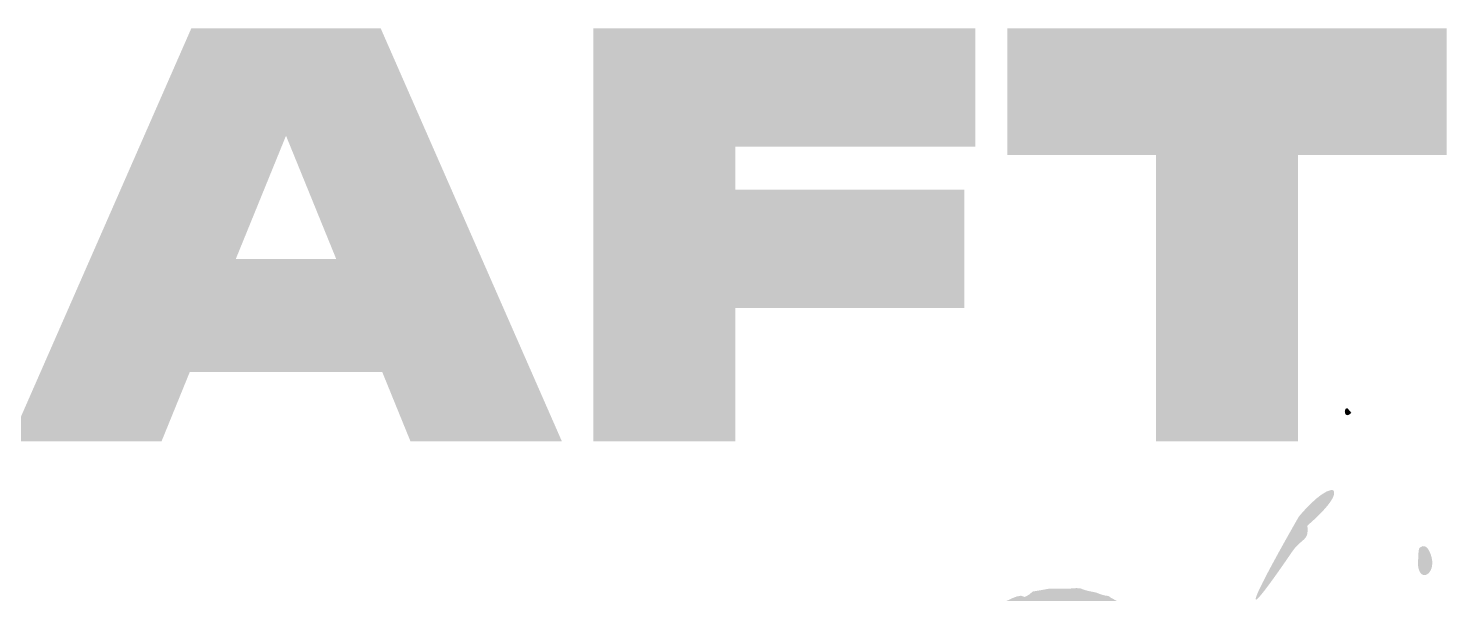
# Model space of a CAD drawing. Header units: millimetres. Extents: x 1296 to 1509, y 27 to 134.
# Drawn here: x 1450 to 1508.6, y 110.2 to 133.5 of the extents above; entities that cross this region are included whole.
import ezdxf

# ---------------------------------------------------------------- set-up
doc = ezdxf.new("R2010")
doc.units = ezdxf.units.MM

msp = doc.modelspace()

# ---------------------------------------------------------------- hatches: boundary and pattern name
at = {"true_color": 0x000000, "transparency": 33554687}
h = msp.add_hatch(color=18, dxfattribs=at)
h.paths.add_polyline_path([(1456.657, 119.341), (1455.489, 116.473), (1449.23, 116.473), (1456.718, 133.543), (1464.548, 133.543), (1472.036, 116.473), (1465.777, 116.473), (1464.609, 119.341)], flags=0)
h.paths.add_polyline_path([(1462.709, 124.007), (1460.633, 129.104), (1458.557, 124.007)], flags=0)
for points in [[(1479.205, 121.981), (1479.205, 116.473), (1473.333, 116.473), (1473.333, 133.543), (1489.129, 133.543), (1489.129, 128.65), (1479.205, 128.65), (1479.205, 126.874), (1488.674, 126.874), (1488.674, 121.981)], [(1496.594, 128.308), (1490.449, 128.308), (1490.449, 133.543), (1508.612, 133.543), (1508.612, 128.308), (1502.467, 128.308), (1502.467, 116.473), (1496.594, 116.473)]]:
    msp.add_hatch(color=18, dxfattribs=at).paths.add_polyline_path(points, flags=0)
at = {"true_color": 0x080808, "transparency": 33554687}
h = msp.add_hatch(color=18, dxfattribs=at)
edge = h.paths.add_edge_path(flags=0)
edge.add_spline(control_points=[(1504.673, 117.649), (1504.387, 117.34), (1504.323, 117.843), (1504.504, 117.841), (1504.524, 117.841), (1504.504, 117.841), (1504.673, 117.649)], knot_values=[0, 0, 0, 0, 1, 1, 1, 2, 2, 2, 2], degree=3, periodic=1)
h = msp.add_hatch(color=18, dxfattribs=at)
edge = h.paths.add_edge_path(flags=0)
edge.add_spline(control_points=[(1502.505, 113.36), (1502.594, 113.467), (1503.348, 114.374), (1503.848, 114.461), (1503.987, 114.485), (1504.245, 114.186), (1502.856, 112.986), (1502.821, 113.008), (1502.928, 113.077), (1502.505, 113.36)], knot_values=[0, 0, 0, 0, 1, 1, 1, 2, 2, 2, 3, 3, 3, 3], degree=3, periodic=1)
h = msp.add_hatch(color=18, dxfattribs=at)
edge = h.paths.add_edge_path(flags=0)
edge.add_spline(control_points=[(1502.505, 113.36), (1502.928, 113.077), (1502.821, 113.008), (1502.856, 112.986), (1502.937, 112.329), (1502.613, 112.473), (1502.252, 111.945), (1498.689, 106.731), (1502.446, 113.261), (1502.505, 113.36)], knot_values=[0, 0, 0, 0, 1, 1, 1, 2, 2, 2, 3, 3, 3, 3], degree=3, periodic=1)
h = msp.add_hatch(color=18, dxfattribs=at)
edge = h.paths.add_edge_path(flags=0)
edge.add_spline(control_points=[(1507.43, 111.324), (1507.438, 112.019), (1507.468, 112.043), (1507.516, 112.081), (1507.828, 112.327), (1507.979, 111.719), (1507.991, 111.67), (1508.161, 110.982), (1507.518, 110.615), (1507.43, 111.324)], knot_values=[0, 0, 0, 0, 1, 1, 1, 2, 2, 2, 3, 3, 3, 3], degree=3, periodic=1)
h = msp.add_hatch(color=18, dxfattribs=at)
edge = h.paths.add_edge_path(flags=0)
edge.add_spline(control_points=[(1491.026, 109.14), (1491.026, 109.14), (1490.602, 108.548), (1490.602, 108.548), (1490.138, 107.902), (1490.644, 107.455), (1489.863, 107.319), (1489.281, 107.219), (1489.297, 107.377), (1488.725, 107.277), (1488.725, 107.277), (1488.874, 107.53), (1488.874, 107.53), (1488.874, 107.53), (1488.957, 107.657), (1488.957, 107.657), (1488.708, 108.051), (1488.728, 108.085), (1488.749, 108.12), (1488.964, 108.49), (1489.087, 108.042), (1489.504, 108.157), (1489.504, 108.157), (1489.561, 108.323), (1489.561, 108.323), (1489.561, 108.323), (1489.483, 108.49), (1489.483, 108.49), (1489.483, 108.49), (1489.573, 108.823), (1489.573, 108.823), (1489.573, 108.823), (1489.569, 108.989), (1489.569, 108.989), (1489.151, 109.737), (1489.498, 109.93), (1490.355, 109.845), (1490.355, 109.845), (1490.519, 109.917), (1490.519, 109.917), (1490.519, 109.917), (1490.684, 109.995), (1490.684, 109.995), (1490.684, 109.995), (1490.848, 110.056), (1490.848, 110.056), (1490.848, 110.056), (1491.013, 110.086), (1491.013, 110.086), (1491.013, 110.086), (1491.177, 110.035), (1491.177, 110.035), (1491.177, 110.035), (1491.342, 110.126), (1491.342, 110.126), (1491.342, 110.126), (1491.506, 110.261), (1491.506, 110.261), (1491.506, 110.261), (1491.671, 110.287), (1491.671, 110.287), (1491.671, 110.287), (1491.835, 110.315), (1491.835, 110.315), (1491.835, 110.315), (1492, 110.345), (1492, 110.345), (1492, 110.345), (1492.164, 110.376), (1492.164, 110.376), (1492.164, 110.376), (1492.329, 110.381), (1492.329, 110.381), (1492.329, 110.381), (1492.987, 110.381), (1492.987, 110.381), (1492.987, 110.381), (1493.151, 110.389), (1493.151, 110.389), (1493.151, 110.389), (1493.316, 110.402), (1493.316, 110.402), (1493.316, 110.402), (1493.481, 110.386), (1493.481, 110.386), (1493.481, 110.386), (1493.645, 110.326), (1493.645, 110.326), (1493.645, 110.326), (1493.81, 110.28), (1493.81, 110.28), (1493.81, 110.28), (1493.974, 110.248), (1493.974, 110.248), (1493.974, 110.248), (1494.139, 110.214), (1494.139, 110.214), (1494.139, 110.214), (1494.303, 110.148), (1494.303, 110.148), (1494.303, 110.148), (1494.468, 110.099), (1494.468, 110.099), (1494.468, 110.099), (1494.632, 110.076), (1494.632, 110.076), (1494.632, 110.076), (1494.755, 109.989), (1494.755, 109.989), (1494.755, 109.989), (1494.961, 109.882), (1494.961, 109.882), (1494.961, 109.882), (1495.126, 109.787), (1495.126, 109.787), (1495.126, 109.787), (1495.29, 109.735), (1495.29, 109.735), (1495.29, 109.735), (1495.455, 109.693), (1495.455, 109.693), (1495.455, 109.693), (1495.619, 109.599), (1495.619, 109.599), (1495.619, 109.599), (1495.727, 109.489), (1495.727, 109.489), (1495.727, 109.489), (1495.948, 109.348), (1495.948, 109.348), (1495.948, 109.348), (1496.113, 109.278), (1496.113, 109.278), (1496.113, 109.278), (1496.268, 109.156), (1496.268, 109.156), (1496.268, 109.156), (1496.442, 109.076), (1496.442, 109.076), (1496.442, 109.076), (1496.544, 108.989), (1496.544, 108.989), (1496.544, 108.989), (1496.771, 108.828), (1496.771, 108.828), (1496.771, 108.828), (1496.935, 108.662), (1496.935, 108.662), (1496.935, 108.662), (1496.89, 108.426), (1496.89, 108.426), (1494.715, 108.989), (1494.722, 110.047), (1491.675, 109.806), (1491.615, 109.802), (1491.696, 109.65), (1491.013, 109.451), (1490.989, 109.444), (1491.013, 109.451), (1491.026, 109.14)], knot_values=[0, 0, 0, 0, 1, 1, 1, 2, 2, 2, 3, 3, 3, 4, 4, 4, 5, 5, 5, 6, 6, 6, 7, 7, 7, 8, 8, 8, 9, 9, 9, 10, 10, 10, 11, 11, 11, 12, 12, 12, 13, 13, 13, 14, 14, 14, 15, 15, 15, 16, 16, 16, 17, 17, 17, 18, 18, 18, 19, 19, 19, 20, 20, 20, 21, 21, 21, 22, 22, 22, 23, 23, 23, 24, 24, 24, 25, 25, 25, 26, 26, 26, 27, 27, 27, 28, 28, 28, 29, 29, 29, 30, 30, 30, 31, 31, 31, 32, 32, 32, 33, 33, 33, 34, 34, 34, 35, 35, 35, 36, 36, 36, 37, 37, 37, 38, 38, 38, 39, 39, 39, 40, 40, 40, 41, 41, 41, 42, 42, 42, 43, 43, 43, 44, 44, 44, 45, 45, 45, 46, 46, 46, 47, 47, 47, 48, 48, 48, 49, 49, 49, 50, 50, 50, 51, 51, 51, 52, 52, 52, 53, 53, 53, 53], degree=3, periodic=1)

doc.saveas('drawing.dxf')
